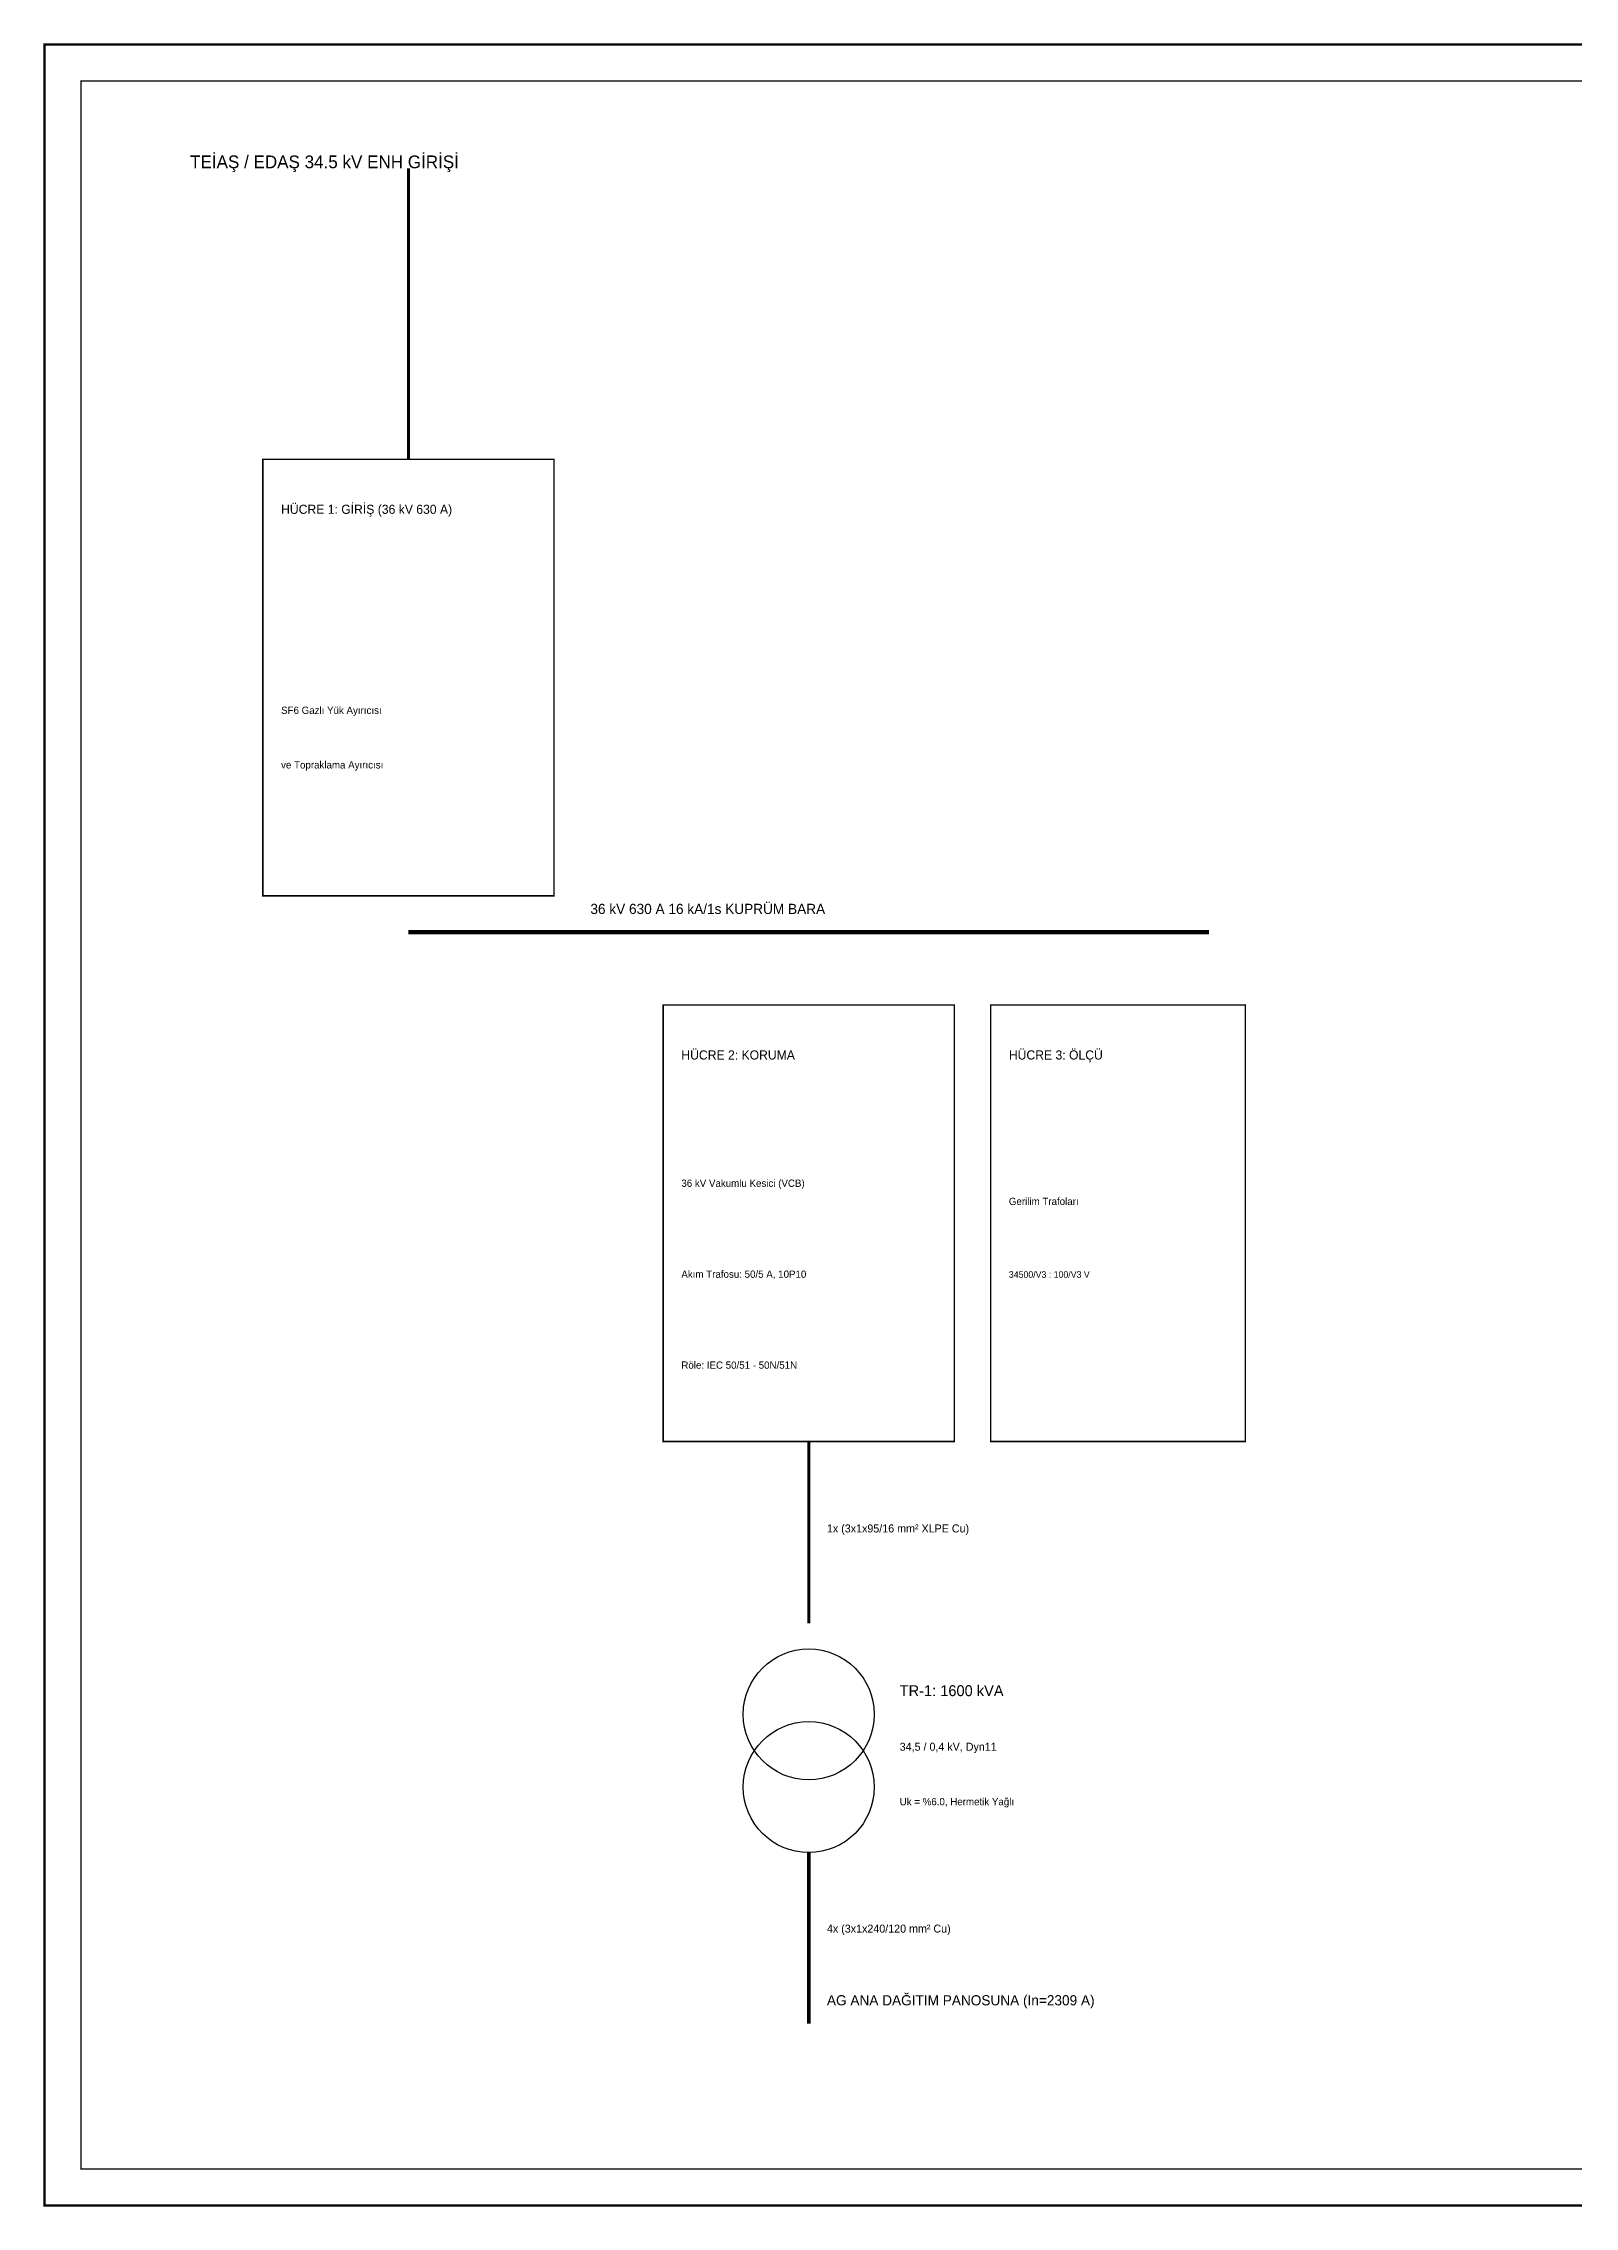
# Model space of a CAD drawing. Header units: metres. Extents: x 0 to 841, y 0 to 594.
# Drawn here: x 0 to 420, y 0 to 594 of the extents above; entities that cross this region are included whole.
import ezdxf

# ---------------------------------------------------------------- set-up
doc = ezdxf.new("R2010")
doc.units = ezdxf.units.M
for name, color, linetype in [('CERCEVE', 7, 'Continuous'), ('EKIPMAN', 4, 'Continuous'), ('KABLO_AG', 5, 'Continuous'), ('KABLO_OG', 1, 'Continuous'), ('ROLE_EGRI', 6, 'Continuous'), ('YAZI', 7, 'Continuous')]:
    doc.layers.add(name, color=color, linetype=linetype)

msp = doc.modelspace()

# ---------------------------------------------------------------- linework, layer by layer
at = {"layer": 'CERCEVE'}
for points, const_width in [([(0, 0), (841, 0), (841, 594), (0, 594), (0, 0)], 0.7), ([(10, 10), (831, 10), (831, 584), (10, 584), (10, 10)], 0.35)]:
    msp.add_lwpolyline(points, dxfattribs=dict(at, const_width=const_width))
at = {"layer": 'EKIPMAN', "const_width": 0.4}
for points in [[(60, 360), (140, 360), (140, 480), (60, 480), (60, 360)], [(170, 210), (250, 210), (250, 330), (170, 330), (170, 210)], [(260, 210), (330, 210), (330, 330), (260, 330), (260, 210)]]:
    msp.add_lwpolyline(points, dxfattribs=at)
at = {"layer": 'EKIPMAN'}
for centre in [(210, 135), (210, 115)]:
    msp.add_circle(centre, 18, dxfattribs=at)
at = {"layer": 'KABLO_AG', "const_width": 1}
msp.add_lwpolyline([(210, 97), (210, 50)], dxfattribs=at)
at = {"layer": 'KABLO_OG'}
for points, const_width in [([(100, 560), (100, 480)], 0.8), ([(100, 350), (320, 350)], 1.2), ([(210, 210), (210, 160)], 0.8)]:
    msp.add_lwpolyline(points, dxfattribs=dict(at, const_width=const_width))

# ---------------------------------------------------------------- texts
at = {"layer": 'ROLE_EGRI'}
msp.add_text('Röle: IEC 50/51 - 50N/51N', height=2, dxfattribs=at).set_placement((175, 230))
at = {"layer": 'YAZI'}
for s, height, p in [('TEİAŞ / EDAŞ 34.5 kV ENH GİRİŞİ', 3.5, (40, 560)), ('HÜCRE 1: GİRİŞ (36 kV 630 A)', 2.5, (65, 465)), ('SF6 Gazlı Yük Ayırıcısı', 2, (65, 410)), ('ve Topraklama Ayırıcısı', 2, (65, 395)), ('36 kV 630 A 16 kA/1s KUPRÜM BARA', 2.8, (150, 355)), ('HÜCRE 2: KORUMA', 2.5, (175, 315)), ('HÜCRE 3: ÖLÇÜ', 2.5, (265, 315)), ('36 kV Vakumlu Kesici (VCB)', 2, (175, 280)), ('Gerilim Trafoları', 2, (265, 275)), ('Akım Trafosu: 50/5 A, 10P10', 2, (175, 255)), ('34500/V3 : 100/V3 V', 1.8, (265, 255)), ('1x (3x1x95/16 mm² XLPE Cu)', 2.2, (215, 185)), ('TR-1: 1600 kVA', 3, (235, 140)), ('34,5 / 0,4 kV, Dyn11', 2.2, (235, 125)), ('Uk = %6.0, Hermetik Yağlı', 2, (235, 110)), ('4x (3x1x240/120 mm² Cu)', 2.2, (215, 75)), ('AG ANA DAĞITIM PANOSUNA (In=2309 A)', 2.8, (215, 55))]:
    msp.add_text(s, height=height, dxfattribs=at).set_placement(p)

doc.saveas('drawing.dxf')
